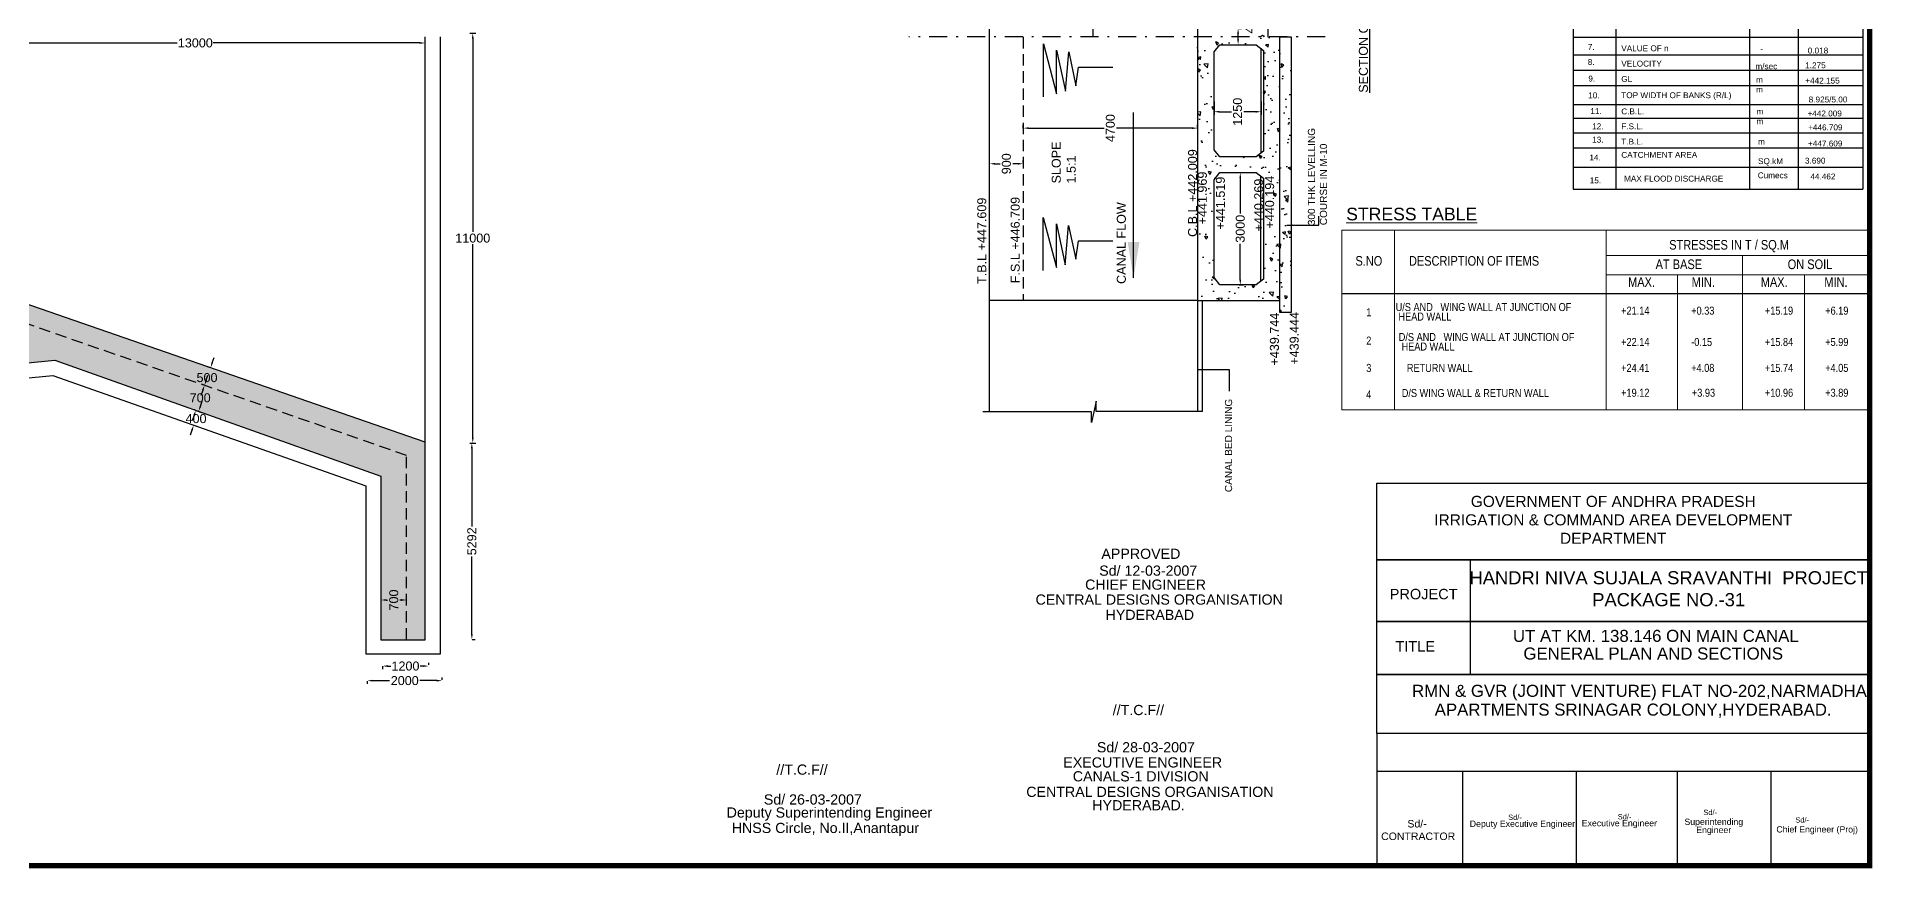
# Model space of a CAD drawing. Header units: metres. Extents: x 450 to 1815, y 479 to 860.
# Drawn here: x 1712.8 to 1814.8, y 697.9 to 744.1 of the extents above; entities that cross this region are included whole.
import ezdxf

# ---------------------------------------------------------------- set-up
doc = ezdxf.new("R2010")
doc.units = ezdxf.units.M
doc.header["$MEASUREMENT"] = 0
doc.linetypes.add('DASHDOT', pattern=[1, 0.5, -0.25, 0, -0.25])
doc.linetypes.add('HIDDEN', pattern=[9.525, 6.35, -3.175])
for name, color, linetype in [('DIMENSION', 255, 'Continuous'), ('DRAWING', 7, 'Continuous'), ('HATCH', 7, 'Continuous'), ('TEXT', 255, 'Continuous')]:
    doc.layers.add(name, color=color, linetype=linetype)
doc.styles.add('ARIAL NARROW', font='ARIALN.TTF')
doc.styles.get("Standard").update_dxf_attribs({"font": 'arial.ttf'})
doc.dimstyles.get("Standard").update_dxf_attribs({"dimtxt": 0.5, "dimasz": 0.3, "dimexe": 0.18, "dimexo": 0.0625, "dimgap": 0.09, "dimtad": 0, "dimtih": 1, "dimtoh": 1, "dimdec": 4, "dimzin": 0, "dimdsep": 46, "dimtxsty": 'Standard', "dimcen": 0.09, "dimadec": 0, "dimazin": 0, "dimtfac": 1, "dimtdec": 4, "dimtofl": 0, "dimtmove": 0, "dimatfit": 3, "dimfxl": 1, "dimtolj": 1, "dimtzin": 0, "dimarcsym": 0})

# ---------------------------------------------------------------- blocks, each defined once
blk = doc.blocks.new('*D65')
at = {"layer": 'Defpoints', "color": 0, "ltscale": 0.1, "transparency": 16777216}
for p in [(1765.72, 737.06), (1765.72, 737.06), (1767.59, 737.06)]:
    blk.add_point(p, dxfattribs=at)
at = {"layer": 'DIMENSION', "color": 0, "lineweight": -2, "ltscale": 0.1, "transparency": 16777216}
for p, q in [((1765.72, 737.13), (1765.72, 737.24)), ((1766.02, 737.06), (1766.31, 737.06)), ((1767.29, 737.06), (1767, 737.06)), ((1767.59, 737.13), (1767.59, 737.24))]:
    blk.add_line(p, q, dxfattribs=at)
at = {"layer": 'DIMENSION', "color": 0, "ltscale": 0.1, "transparency": 16777216}
for points in [[(1766.02, 737.11), (1766.02, 737.01), (1765.72, 737.06)], [(1767.29, 737.11), (1767.29, 737.01), (1767.59, 737.06)]]:
    blk.add_solid(points, dxfattribs=at)
at = {"layer": 'DIMENSION', "color": 0, "ltscale": 0.1, "transparency": 16777216, "insert": (1766.65, 737.06), "char_height": 0.5, "attachment_point": 5, "rotation": 90}
blk.add_mtext('\\A1;900', dxfattribs=at)
blk = doc.blocks.new('*D66')
at = {"layer": 'Defpoints', "color": 0, "ltscale": 0.1, "transparency": 16777216}
for p in [(1767.59, 739.04), (1767.59, 738.96), (1777.27, 738.96)]:
    blk.add_point(p, dxfattribs=at)
at = {"layer": 'DIMENSION', "color": 0, "lineweight": -2, "ltscale": 0.1, "transparency": 16777216}
for p, q in [((1767.59, 739.02), (1767.59, 739.22)), ((1767.89, 739.04), (1772.08, 739.04)), ((1776.97, 739.04), (1772.77, 739.04)), ((1777.27, 739.02), (1777.27, 739.22))]:
    blk.add_line(p, q, dxfattribs=at)
at = {"layer": 'DIMENSION', "color": 0, "ltscale": 0.1, "transparency": 16777216}
for points in [[(1767.89, 739.09), (1767.89, 738.99), (1767.59, 739.04)], [(1776.97, 739.09), (1776.97, 738.99), (1777.27, 739.04)]]:
    blk.add_solid(points, dxfattribs=at)
at = {"layer": 'DIMENSION', "color": 0, "ltscale": 0.1, "transparency": 16777216, "insert": (1772.43, 739.04), "char_height": 0.5, "attachment_point": 5, "rotation": 90}
blk.add_mtext('\\A1;4700', dxfattribs=at)
blk = doc.blocks.new('*D67')
at = {"layer": 'Defpoints', "color": 0, "ltscale": 0.1, "transparency": 16777216}
for p in [(1779.52, 736.57), (1779.65, 736.57), (1779.52, 730.33)]:
    blk.add_point(p, dxfattribs=at)
at = {"layer": 'DIMENSION', "color": 0, "lineweight": -2, "ltscale": 0.1, "transparency": 16777216}
for p, q in [((1779.58, 736.57), (1779.83, 736.57)), ((1779.65, 736.27), (1779.65, 734.29)), ((1779.65, 730.63), (1779.65, 732.62)), ((1779.58, 730.33), (1779.83, 730.33))]:
    blk.add_line(p, q, dxfattribs=at)
at = {"layer": 'DIMENSION', "color": 0, "ltscale": 0.1, "transparency": 16777216}
for points in [[(1779.6, 736.27), (1779.7, 736.27), (1779.65, 736.57)], [(1779.6, 730.63), (1779.7, 730.63), (1779.65, 730.33)]]:
    blk.add_solid(points, dxfattribs=at)
at = {"layer": 'DIMENSION', "color": 0, "ltscale": 0.1, "transparency": 16777216, "insert": (1779.65, 733.45), "char_height": 0.5, "attachment_point": 5, "rotation": 90}
blk.add_mtext('\\A1;3000', dxfattribs=at)
blk = doc.blocks.new('*D68')
at = {"layer": 'Defpoints', "color": 0, "ltscale": 0.1, "transparency": 16777216}
for p in [(1778.19, 740.58), (1778.19, 739.95), (1780.81, 740.58)]:
    blk.add_point(p, dxfattribs=at)
at = {"layer": 'DIMENSION', "color": 0, "lineweight": -2, "ltscale": 0.1, "transparency": 16777216}
for p, q in [((1778.19, 740.51), (1778.19, 739.77)), ((1778.49, 739.95), (1779.16, 739.95)), ((1780.51, 739.95), (1779.85, 739.95)), ((1780.81, 740.51), (1780.81, 739.77))]:
    blk.add_line(p, q, dxfattribs=at)
at = {"layer": 'DIMENSION', "color": 0, "ltscale": 0.1, "transparency": 16777216}
for points in [[(1778.49, 740), (1778.49, 739.9), (1778.19, 739.95)], [(1780.51, 740), (1780.51, 739.9), (1780.81, 739.95)]]:
    blk.add_solid(points, dxfattribs=at)
at = {"layer": 'DIMENSION', "color": 0, "ltscale": 0.1, "transparency": 16777216, "insert": (1779.5, 739.95), "char_height": 0.5, "attachment_point": 5, "rotation": 90}
blk.add_mtext('\\A1;1250', dxfattribs=at)
blk = doc.blocks.new('*D69')
at = {"layer": 'Defpoints', "color": 0, "ltscale": 0.1, "transparency": 16777216}
for p in [(1779.52, 744.58), (1779.53, 744.58), (1779.52, 743.67)]:
    blk.add_point(p, dxfattribs=at)
at = {"layer": 'DIMENSION', "color": 0, "lineweight": -2, "ltscale": 0.1, "transparency": 16777216}
for p, q in [((1779.53, 744.58), (1779.53, 744.88)), ((1779.53, 744.88), (1779.83, 744.88)), ((1779.53, 743.97), (1779.53, 744.28)), ((1779.58, 744.58), (1779.71, 744.58)), ((1779.58, 743.67), (1779.71, 743.67))]:
    blk.add_line(p, q, dxfattribs=at)
at = {"layer": 'DIMENSION', "color": 0, "ltscale": 0.1, "transparency": 16777216}
for points in [[(1779.48, 744.28), (1779.58, 744.28), (1779.53, 744.58)], [(1779.48, 743.97), (1779.58, 743.97), (1779.53, 743.67)]]:
    blk.add_solid(points, dxfattribs=at)
at = {"layer": 'DIMENSION', "color": 0, "ltscale": 0.1, "transparency": 16777216, "insert": (1780.18, 744.88), "char_height": 0.5, "attachment_point": 5, "rotation": 90}
blk.add_mtext('\\A1;450', dxfattribs=at)
blk = doc.blocks.new('*D171')
at = {"layer": 'Defpoints', "color": 0, "ltscale": 0.1, "transparency": 16777216}
for p in [(1708.79, 743.77), (1734.34, 743.77), (1734.34, 743.77)]:
    blk.add_point(p, dxfattribs=at)
at = {"layer": 'DIMENSION', "color": 0, "lineweight": -2, "ltscale": 0.1, "transparency": 16777216}
for p, q in [((1708.79, 743.83), (1708.79, 743.95)), ((1709.09, 743.77), (1720.56, 743.77)), ((1734.04, 743.77), (1722.57, 743.77)), ((1734.34, 743.83), (1734.34, 743.95))]:
    blk.add_line(p, q, dxfattribs=at)
at = {"layer": 'DIMENSION', "color": 0, "ltscale": 0.1, "transparency": 16777216}
for points in [[(1709.09, 743.82), (1709.09, 743.72), (1708.79, 743.77)], [(1734.04, 743.82), (1734.04, 743.72), (1734.34, 743.77)]]:
    blk.add_solid(points, dxfattribs=at)
at = {"layer": 'DIMENSION', "color": 0, "ltscale": 0.1, "transparency": 16777216, "insert": (1721.57, 743.77), "char_height": 0.5, "attachment_point": 5}
blk.add_mtext('\\A1;13000', dxfattribs=at)
blk = doc.blocks.new('*D172')
at = {"layer": 'Defpoints', "color": 0, "ltscale": 0.1, "transparency": 16777216}
for p in [(1736.76, 744.31), (1736.99, 744.31), (1736.76, 721.55)]:
    blk.add_point(p, dxfattribs=at)
at = {"layer": 'DIMENSION', "color": 0, "lineweight": -2, "ltscale": 0.1, "transparency": 16777216}
for p, q in [((1736.83, 744.31), (1737.17, 744.31)), ((1736.99, 744.01), (1736.99, 733.28)), ((1736.99, 721.85), (1736.99, 732.59)), ((1736.83, 721.55), (1737.17, 721.55))]:
    blk.add_line(p, q, dxfattribs=at)
at = {"layer": 'DIMENSION', "color": 0, "ltscale": 0.1, "transparency": 16777216}
for points in [[(1736.94, 744.01), (1737.04, 744.01), (1736.99, 744.31)], [(1736.94, 721.85), (1737.04, 721.85), (1736.99, 721.55)]]:
    blk.add_solid(points, dxfattribs=at)
at = {"layer": 'DIMENSION', "color": 0, "ltscale": 0.1, "transparency": 16777216, "insert": (1736.99, 732.93), "char_height": 0.5, "attachment_point": 5}
blk.add_mtext('\\A1;11000', dxfattribs=at)
blk = doc.blocks.new('*D173')
at = {"layer": 'Defpoints', "color": 0, "ltscale": 0.1, "transparency": 16777216}
for p in [(1736.9, 721.55), (1736.94, 721.55), (1736.9, 710.63)]:
    blk.add_point(p, dxfattribs=at)
at = {"layer": 'DIMENSION', "color": 0, "lineweight": -2, "ltscale": 0.1, "transparency": 16777216}
for p, q in [((1736.96, 721.55), (1737.12, 721.55)), ((1736.94, 721.25), (1736.94, 716.92)), ((1736.94, 710.93), (1736.94, 715.25)), ((1736.96, 710.63), (1737.12, 710.63))]:
    blk.add_line(p, q, dxfattribs=at)
at = {"layer": 'DIMENSION', "color": 0, "ltscale": 0.1, "transparency": 16777216}
for points in [[(1736.89, 721.25), (1736.99, 721.25), (1736.94, 721.55)], [(1736.89, 710.93), (1736.99, 710.93), (1736.94, 710.63)]]:
    blk.add_solid(points, dxfattribs=at)
at = {"layer": 'DIMENSION', "color": 0, "ltscale": 0.1, "transparency": 16777216, "insert": (1736.94, 716.09), "char_height": 0.5, "attachment_point": 5, "rotation": 90}
blk.add_mtext('\\A1;5292', dxfattribs=at)
blk = doc.blocks.new('*D174')
at = {"layer": 'Defpoints', "color": 0, "ltscale": 0.1, "transparency": 16777216}
for p in [(1731.89, 712.83), (1733.31, 712.83), (1733.31, 712.83)]:
    blk.add_point(p, dxfattribs=at)
at = {"layer": 'DIMENSION', "color": 0, "lineweight": -2, "ltscale": 0.1, "transparency": 16777216}
for p, q in [((1731.89, 712.89), (1731.89, 713.01)), ((1732.19, 712.83), (1732.25, 712.83)), ((1733.01, 712.83), (1732.94, 712.83)), ((1733.31, 712.89), (1733.31, 713.01))]:
    blk.add_line(p, q, dxfattribs=at)
at = {"layer": 'DIMENSION', "color": 0, "ltscale": 0.1, "transparency": 16777216}
for points in [[(1732.19, 712.88), (1732.19, 712.78), (1731.89, 712.83)], [(1733.01, 712.88), (1733.01, 712.78), (1733.31, 712.83)]]:
    blk.add_solid(points, dxfattribs=at)
at = {"layer": 'DIMENSION', "color": 0, "ltscale": 0.1, "transparency": 16777216, "insert": (1732.6, 712.83), "char_height": 0.5, "attachment_point": 5, "rotation": 90}
blk.add_mtext('\\A1;700', dxfattribs=at)
blk = doc.blocks.new('*D175')
at = {"layer": 'Defpoints', "color": 0, "ltscale": 0.1, "transparency": 16777216}
for p in [(1731.97, 709.21), (1734.54, 709.16), (1734.54, 709.16)]:
    blk.add_point(p, dxfattribs=at)
at = {"layer": 'DIMENSION', "color": 0, "lineweight": -2, "ltscale": 0.1, "transparency": 16777216}
for p, q in [((1731.97, 709.15), (1731.97, 708.98)), ((1732.27, 709.16), (1732.44, 709.16)), ((1734.24, 709.16), (1734.07, 709.16)), ((1734.54, 709.22), (1734.54, 709.34))]:
    blk.add_line(p, q, dxfattribs=at)
at = {"layer": 'DIMENSION', "color": 0, "ltscale": 0.1, "transparency": 16777216}
for points in [[(1732.27, 709.21), (1732.27, 709.11), (1731.97, 709.16)], [(1734.24, 709.21), (1734.24, 709.11), (1734.54, 709.16)]]:
    blk.add_solid(points, dxfattribs=at)
at = {"layer": 'DIMENSION', "color": 0, "ltscale": 0.1, "transparency": 16777216, "insert": (1733.25, 709.16), "char_height": 0.5, "attachment_point": 5}
blk.add_mtext('\\A1;1200', dxfattribs=at)
blk = doc.blocks.new('*D176')
at = {"layer": 'Defpoints', "color": 0, "ltscale": 0.1, "transparency": 16777216}
for p in [(1731.13, 708.39), (1735.29, 708.35), (1735.29, 708.33)]:
    blk.add_point(p, dxfattribs=at)
at = {"layer": 'DIMENSION', "color": 0, "lineweight": -2, "ltscale": 0.1, "transparency": 16777216}
for p, q in [((1731.13, 708.33), (1731.13, 708.17)), ((1731.43, 708.35), (1732.37, 708.35)), ((1734.99, 708.35), (1734.05, 708.35)), ((1735.29, 708.39), (1735.29, 708.53))]:
    blk.add_line(p, q, dxfattribs=at)
at = {"layer": 'DIMENSION', "color": 0, "ltscale": 0.1, "transparency": 16777216}
for points in [[(1731.43, 708.4), (1731.43, 708.3), (1731.13, 708.35)], [(1734.99, 708.4), (1734.99, 708.3), (1735.29, 708.35)]]:
    blk.add_solid(points, dxfattribs=at)
at = {"layer": 'DIMENSION', "color": 0, "ltscale": 0.1, "transparency": 16777216, "insert": (1733.21, 708.35), "char_height": 0.5, "attachment_point": 5}
blk.add_mtext('\\A1;2000', dxfattribs=at)
blk = doc.blocks.new('*D177')
at = {"layer": 'Defpoints', "color": 0, "ltscale": 0.1, "transparency": 16777216}
for p in [(1721.6, 723.37), (1721.32, 722.6), (1721.75, 723.31)]:
    blk.add_point(p, dxfattribs=at)
at = {"layer": 'DIMENSION', "color": 0, "lineweight": -2, "ltscale": 0.1, "transparency": 16777216}
for p, q in [((1721.85, 723.59), (1721.95, 723.87)), ((1721.38, 722.58), (1721.65, 722.48)), ((1721.66, 723.34), (1721.92, 723.25)), ((1721.38, 722.26), (1721.28, 721.98))]:
    blk.add_line(p, q, dxfattribs=at)
at = {"layer": 'DIMENSION', "color": 0, "ltscale": 0.1, "transparency": 16777216}
for points in [[(1721.81, 723.61), (1721.9, 723.58), (1721.75, 723.31)], [(1721.33, 722.27), (1721.43, 722.24), (1721.48, 722.54)]]:
    blk.add_solid(points, dxfattribs=at)
at = {"layer": 'DIMENSION', "color": 0, "ltscale": 0.1, "transparency": 16777216, "insert": (1721.61, 722.9), "char_height": 0.5, "attachment_point": 5}
blk.add_mtext('\\A1;400', dxfattribs=at)
blk = doc.blocks.new('*D178')
at = {"layer": 'Defpoints', "color": 0, "ltscale": 0.1, "transparency": 16777216}
for p in [(1722.08, 724.75), (1722.08, 724.75), (1721.6, 723.37)]:
    blk.add_point(p, dxfattribs=at)
at = {"layer": 'DIMENSION', "color": 0, "lineweight": -2, "ltscale": 0.1, "transparency": 16777216}
for p, q in [((1722.02, 724.77), (1721.91, 724.81)), ((1722.18, 725.04), (1722.27, 725.32)), ((1721.54, 723.39), (1721.43, 723.42)), ((1721.5, 723.08), (1721.4, 722.8))]:
    blk.add_line(p, q, dxfattribs=at)
at = {"layer": 'DIMENSION', "color": 0, "ltscale": 0.1, "transparency": 16777216}
for points in [[(1722.13, 725.05), (1722.22, 725.02), (1722.08, 724.75)], [(1721.45, 723.1), (1721.55, 723.07), (1721.6, 723.37)]]:
    blk.add_solid(points, dxfattribs=at)
at = {"layer": 'DIMENSION', "color": 0, "ltscale": 0.1, "transparency": 16777216, "insert": (1721.84, 724.06), "char_height": 0.5, "attachment_point": 5}
blk.add_mtext('\\A1;700', dxfattribs=at)
blk = doc.blocks.new('*D179')
at = {"layer": 'Defpoints', "color": 0, "ltscale": 0.1, "transparency": 16777216}
for p in [(1722.42, 725.73), (1722.42, 725.73), (1722.08, 724.75)]:
    blk.add_point(p, dxfattribs=at)
at = {"layer": 'DIMENSION', "color": 0, "lineweight": -2, "ltscale": 0.1, "transparency": 16777216}
for p, q in [((1722.36, 725.75), (1722.25, 725.79)), ((1722.51, 726.01), (1722.61, 726.3)), ((1721.98, 724.47), (1721.88, 724.19)), ((1722.02, 724.77), (1721.91, 724.81))]:
    blk.add_line(p, q, dxfattribs=at)
at = {"layer": 'DIMENSION', "color": 0, "ltscale": 0.1, "transparency": 16777216}
for points in [[(1722.47, 726.03), (1722.56, 726), (1722.42, 725.73)], [(1721.93, 724.49), (1722.03, 724.45), (1722.08, 724.75)]]:
    blk.add_solid(points, dxfattribs=at)
at = {"layer": 'DIMENSION', "color": 0, "ltscale": 0.1, "transparency": 16777216, "insert": (1722.22, 725.18), "char_height": 0.5, "attachment_point": 5}
blk.add_mtext('\\A1;500', dxfattribs=at)

msp = doc.modelspace()

# ---------------------------------------------------------------- hatches: boundary and pattern name
at = {"layer": 'DRAWING', "ltscale": 0.1}
h = msp.add_hatch(dxfattribs=at)
h.set_pattern_fill('AR-CONC,_O', scale=0.25, angle=90)
h.set_pattern_definition([(140, (2533.444, -1802.83), (0.1568803, 1.79315046), [0.1875, -2.0625]), (85, (2533.444, -1802.83), (-1.8804803, -0.3468783), [0.15, -1.65]), (190.4514, (2533.4571, -1802.6805), (-1.7235989, 1.4462735), [0.1593505, -1.7528553]), (136.1842, (2532.944, -1802.83), (0.4137975, 2.6681026), [0.28125, -3.09375]), (186.6356, (2532.9786, -1802.6076), (-2.4352947, 2.3366568), [0.2390257, -2.6292825]), (81.1842, (2532.944, -1802.83), (-2.4352965, 2.336655), [0.225, -2.475]), (111, (2533.069, -1802.58), (1.0065472, 1.4922676), [0.1875, -2.0625]), (56, (2533.069, -1802.58), (-1.8128751, 0.6082883), [0.15, -1.65]), (161.4514, (2533.153, -1802.4556), (-0.8063262, 2.1005566), [0.1593505, -1.7528553]), (127.5, (2533.44407, -1802.82997), (-0.83223463, 0.03039964), [0, -1.63, 0, -1.675, 0, -1.65625]), (97.5, (2533.4441, -1802.83), (-0.98602928, 0.65767384), [0, -0.955, 0, -1.5925, 0, -0.63125]), (57.5, (2533.4441, -1803.38747), (0.05638718, 1.33455609), [0, -0.625, 0, -1.95, 0, -2.5875]), (47.5, (2533.4441, -1803.6375), (-0.25026246, 1.4579654), [0, -0.8125, 0, -1.295, 0, -1.8375])])
h.paths.add_polyline_path([(1777.26569, 744.10408), (1777.26569, 729.47279), (1781.84004, 729.47279), (1781.84004, 744.10408)])
h.paths.add_polyline_path([(1778.19232, 743.27472), (1778.50681, 743.67472), (1780.53626, 743.67472), (1780.93626, 743.36023), (1780.93626, 737.75571), (1780.53626, 737.44122), (1778.50681, 737.44122), (1778.19232, 737.84122)], flags=16)
h.paths.add_polyline_path([(1778.50681, 736.56795), (1780.53626, 736.56795), (1780.93626, 736.25346), (1780.93626, 730.64895), (1780.53626, 730.33446), (1778.50681, 730.33446), (1778.19232, 730.73446), (1778.19232, 736.16795)], flags=16)
h.paths.add_polyline_path([(1781.84004, 744.10408), (1781.84004, 729.47279), (1781.84004, 728.8067), (1782.47563, 728.8067), (1782.47563, 744.10408)])
h.paths.add_polyline_path([(1780.90668, 732.95043), (1780.90668, 736.48761), (1781.66725, 736.48761), (1781.66725, 732.95043)], flags=24)
h.paths.add_polyline_path([(1780.30069, 732.7866), (1780.30069, 736.32684), (1781.06126, 736.32684), (1781.06126, 732.7866)], flags=24)
h.paths.add_polyline_path([(1778.16971, 732.89672), (1778.16971, 736.43697), (1778.93028, 736.43697), (1778.93028, 732.89672)], flags=24)
h.paths.add_polyline_path([(1777.16614, 733.17972), (1777.16614, 736.71997), (1777.92671, 736.71997), (1777.92671, 733.17972)], flags=9)
h.paths.add_polyline_path([(1776.62329, 732.87098), (1776.62329, 737.92931), (1777.39069, 737.92931), (1777.39069, 732.87098)], flags=9)
h = msp.add_hatch(dxfattribs=at)
h.set_pattern_fill('AR-CONC', scale=0.09)
h.set_pattern_definition([(50, (0, 0), (0.64553416, -0.05647692), [0.0675, -0.7425]), (355, (0, 0), (-0.1248762, 0.67697292), [0.054, -0.594]), (100.4514, (0.0538, -0.0047), (0.52065844, 0.62049559), [0.05736617, -0.6310279]), (46.1842, (0, 0.18), (0.96051694, -0.1489671), [0.10125, -1.11375]), (96.6356, (0.08, 0.1676), (0.84119643, 0.8767061), [0.08604926, -0.9465417]), (351.1842, (0, 0.18), (0.84119575, 0.87670674), [0.081, -0.891]), (21, (0.09, 0.135), (0.53721635, -0.362357), [0.0675, -0.7425]), (326, (0.09, 0.135), (0.2189838, 0.65263504), [0.054, -0.594]), (71.4514, (0.13477, 0.1048), (0.75620037, 0.29027745), [0.05736617, -0.6310279]), (37.5, (0, 0), (0.01094387, 0.299604468), [0, -0.5868, 0, -0.603, 0, -0.59625]), (7.5, (0, 0), (0.236762584, 0.35497054), [0, -0.3438, 0, -0.5733, 0, -0.22725]), (327.5, (-0.2007, 0), (0.480440193, -0.020299385), [0, -0.225, 0, -0.702, 0, -0.9315]), (317.5, (-0.2907, 0), (0.52486755, 0.09009448), [0, -0.2925, 0, -0.4662, 0, -0.6615])])
h.paths.add_polyline_path([(1706.61094, 737.56157), (1705.48078, 737.56157), (1705.48078, 736.66646), (1706.61094, 736.66646)])
h.paths.add_polyline_path([(1707.61617, 737.56157), (1706.61094, 737.56157), (1706.61094, 736.66646), (1707.61617, 736.66646)])
h.paths.add_polyline_path([(1708.78952, 737.56157), (1707.61617, 737.56157), (1707.61617, 736.66646), (1708.78952, 736.66646)])
h.paths.add_polyline_path([(1706.61094, 736.66646), (1705.48078, 736.66646), (1705.48078, 730.48235), (1706.61094, 730.48235)])
h.paths.add_polyline_path([(1707.61617, 736.66646), (1706.61094, 736.66646), (1706.61094, 730.48235), (1707.61617, 730.48235)])
h.paths.add_polyline_path([(1708.78952, 736.66646), (1707.61617, 736.66646), (1707.61617, 730.48235), (1708.78952, 730.48235)])
h.paths.add_polyline_path([(1706.61094, 730.48235), (1705.48078, 730.48235), (1705.48078, 729.53408), (1706.61094, 729.53408)])
h.paths.add_polyline_path([(1707.61617, 730.48235), (1706.61094, 730.48235), (1706.61094, 729.53408), (1707.61617, 729.53408)])
h.paths.add_polyline_path([(1708.78952, 730.48235), (1707.61617, 730.48235), (1707.61617, 729.53408), (1708.78952, 729.53408)])
h.paths.add_polyline_path([(1708.78952, 729.35778), (1708.78952, 729.53408), (1707.61617, 729.53408), (1706.61094, 729.53408), (1705.48078, 729.53408), (1705.46749, 725.64767), (1708.67567, 725.64767), (1713.75624, 726.14864), (1731.88738, 719.71222), (1731.88738, 710.62531), (1733.30939, 710.62531), (1733.30939, 720.85963)])
h.paths.add_polyline_path([(1708.78952, 730.45088), (1708.78952, 729.53408), (1708.78952, 729.35778), (1733.30939, 720.85963), (1733.30939, 710.62531), (1734.34222, 710.62531), (1734.34222, 721.59478)])

# ---------------------------------------------------------------- linework, layer by layer
at = {"layer": 'DIMENSION', "ltscale": 0.1, "const_width": 0.3}
msp.add_lwpolyline([(1558.65013, 817.05371), (1814.62888, 817.05371), (1814.62888, 698.07935), (1558.65013, 698.07935)], close=True, dxfattribs=at)
at = {"layer": 'DRAWING', "linetype": 'HIDDEN', "ltscale": 0.1}
msp.add_line((1781.20146, 744.09725), (1781.20146, 778.45304), dxfattribs=at)
at = {"layer": 'DRAWING', "ltscale": 0.1}
for p, q in [((1777.26569, 758.74074), (1777.26569, 729.47279)), ((1781.84004, 729.47279), (1781.84004, 744.1143)), ((1777.26569, 729.47279), (1781.84004, 729.47279))]:
    msp.add_line(p, q, dxfattribs=at)
for points in [[(1765.72, 723.27509), (1765.72, 779.12807), (1763.67456, 779.12807)], [(1774.99606, 758.92628), (1771.4498, 757.84378), (1771.4498, 744.10408)], [(1704.86386, 728.90754), (1704.86386, 724.82972), (1708.85072, 724.82972), (1713.64307, 725.30418), (1731.04807, 719.16886), (1731.04807, 709.84527), (1735.19432, 709.84527), (1735.19432, 744.10692)], [(1734.34222, 721.59478), (1734.34222, 744.10692)], [(1768.70865, 740.77844), (1768.70865, 743.72825), (1769.43906, 740.93958), (1769.43906, 743.36263), (1769.93426, 741.09451), (1770.11996, 743.26968), (1770.51251, 741.39816), (1770.66725, 742.42065), (1772.57077, 742.42065)], [(1780.80941, 737.66357), (1780.80919, 743.48697)], [(1780.79717, 730.53959), (1780.79696, 736.36299)], [(1768.69859, 731.1334), (1768.69859, 734.08321), (1769.42901, 731.29454), (1769.42901, 733.71759), (1769.92421, 731.44947), (1770.10991, 733.62464), (1770.50245, 731.75312), (1770.65719, 732.77561), (1772.56072, 732.77561)], [(1734.34222, 710.62531), (1734.34222, 721.59478), (1708.77623, 730.45548)], [(1777.26569, 729.47279), (1777.26569, 723.29261), (1771.64712, 723.29261), (1771.64712, 723.86841), (1771.39009, 722.69503), (1771.39009, 723.27509), (1765.3465, 723.27509)], [(1777.26569, 729.47279), (1765.72, 729.47279)], [(1777.52596, 729.47279), (1777.52596, 723.29261), (1777.26569, 723.29261)], [(1705.46749, 725.64767), (1708.67567, 725.64767), (1713.75624, 726.14864), (1731.88738, 719.71222)], [(1731.88738, 719.71222), (1731.88738, 710.62531), (1734.34222, 710.62531)]]:
    msp.add_lwpolyline(points, dxfattribs=at)
at = {"layer": 'DRAWING', "linetype": 'DASHDOT', "ltscale": 2}
msp.add_lwpolyline([(1784.36343, 744.10408), (1761.23052, 744.10408)], dxfattribs=at)
at = {"layer": 'DRAWING', "linetype": 'HIDDEN', "ltscale": 0.1}
for points in [[(1767.58735, 744.10408), (1767.58735, 729.47279)], [(1733.30939, 710.62531), (1733.30939, 720.85963), (1708.77623, 729.36238)]]:
    msp.add_lwpolyline(points, dxfattribs=at)
at = {"layer": 'DRAWING', "ltscale": 0.1}
for points in [[(1781.84004, 728.8067), (1781.84004, 744.10408), (1782.47563, 744.10408), (1782.47563, 728.8067)], [(1778.19232, 737.84122), (1778.19232, 743.27472), (1778.50681, 743.67472), (1780.53626, 743.67472), (1780.93626, 743.36023), (1780.93626, 737.75571), (1780.53626, 737.44122), (1778.50681, 737.44122)], [(1778.19232, 730.73446), (1778.19232, 736.16795), (1778.50681, 736.56795), (1780.53626, 736.56795), (1780.93626, 736.25346), (1780.93626, 730.64895), (1780.53626, 730.33446), (1778.50681, 730.33446)]]:
    msp.add_lwpolyline(points, close=True, dxfattribs=at)
at = {"layer": 'DRAWING', "extrusion": (0, 0, -1)}
msp.add_ellipse((1780.87946, 743.88089), major_axis=(-0.00043, -0.31529), ratio=0.441875192, start_param=2.356739969, end_param=3.925248558, dxfattribs=at)
at = {"layer": 'HATCH', "ltscale": 0.02}
msp.add_lwpolyline([(1787.2333, 705.40797), (1787.2333, 703.29717)], dxfattribs=at)
at = {"layer": 'TEXT', "color": 0, "linetype": 'Continuous', "lineweight": 9}
for p, q in [((1785.29916, 733.38019), (1785.29916, 729.86007)), ((1788.21669, 733.38019), (1788.21669, 729.86007)), ((1799.98832, 733.38019), (1799.98832, 729.86007)), ((1814.62888, 733.38019), (1814.62888, 729.86007)), ((1807.5712, 731.96819), (1807.5712, 729.86007)), ((1803.94921, 730.88567), (1803.94921, 729.86007)), ((1811.00484, 730.88567), (1811.00484, 729.86007)), ((1785.29916, 729.86007), (1785.29916, 723.38884)), ((1788.21669, 729.86007), (1788.21669, 723.38884)), ((1799.98832, 729.86007), (1799.98832, 723.38884)), ((1803.94921, 729.86007), (1803.94921, 723.38884)), ((1807.5712, 729.86007), (1807.5712, 723.38884)), ((1811.00484, 729.86007), (1811.00484, 723.38884)), ((1814.62888, 729.86007), (1814.62888, 723.38884))]:
    msp.add_line(p, q, dxfattribs=at)
at = {"layer": 'TEXT', "color": 0, "lineweight": 9}
for p, q in [((1785.29916, 733.38019), (1814.62888, 733.38019)), ((1799.98832, 731.96819), (1814.62888, 731.96819)), ((1799.98832, 730.88567), (1814.62888, 730.88567)), ((1785.29916, 729.86007), (1814.62888, 729.86007)), ((1785.29916, 723.38884), (1814.62888, 723.38884))]:
    msp.add_line(p, q, dxfattribs=at)
at = {"layer": 'TEXT', "ltscale": 0.02}
for points in [[(1814.25699, 752.08125), (1798.15481, 752.08125), (1798.15481, 735.64558)], [(1814.25699, 752.08125), (1814.25699, 735.64558)], [(1800.52885, 750.02386), (1800.52885, 735.64558)], [(1807.95108, 750.02386), (1807.95108, 735.64558)], [(1810.65984, 749.95704), (1810.65984, 735.64558)], [(1798.15481, 744.09984), (1814.24499, 744.09984)], [(1798.15481, 743.10606), (1814.2435, 743.10606)], [(1798.15481, 742.25424), (1814.24222, 742.25424)], [(1798.15481, 741.40242), (1814.24094, 741.40242)], [(1798.15481, 740.35625), (1814.23937, 740.35625)], [(1798.15481, 739.59909), (1814.23823, 739.59909)], [(1798.15481, 738.77092), (1814.23698, 738.77092)], [(1798.15481, 737.9428), (1814.23574, 737.9428)], [(1791.9942, 703.29717), (1791.9942, 698.07935)], [(1798.3278, 703.29717), (1798.3278, 698.07935)], [(1803.92978, 703.29717), (1803.92978, 698.07935)], [(1809.1433, 703.29717), (1809.1433, 698.07935)]]:
    msp.add_lwpolyline(points, dxfattribs=at)
at = {"layer": 'TEXT', "ltscale": 0.1}
for points in [[(1798.15481, 736.8739), (1814.25699, 736.8739)], [(1798.15481, 735.64558), (1814.25699, 735.64558)], [(1785.29916, 729.86007), (1814.62888, 729.86007)]]:
    msp.add_lwpolyline(points, dxfattribs=at)
at = {"layer": 'TEXT', "ltscale": 0.02}
for points in [[(1787.2333, 719.31197), (1814.62888, 719.31197), (1814.62888, 715.05848), (1787.2333, 715.05848)], [(1787.2333, 715.05848), (1814.62888, 715.05848), (1814.62888, 711.6425), (1787.2333, 711.6425)], [(1787.2333, 715.05848), (1792.42221, 715.05848), (1792.42221, 708.69566), (1787.2333, 708.69566)], [(1787.2333, 711.6425), (1814.62888, 711.6425), (1814.62888, 708.69566), (1787.2333, 708.69566)], [(1787.2333, 708.69566), (1814.62888, 708.69566), (1814.62888, 705.40797), (1787.2333, 705.40797)], [(1787.2333, 698.07935), (1814.62888, 698.07935), (1814.62888, 703.29717), (1787.2333, 703.29717)]]:
    msp.add_lwpolyline(points, close=True, dxfattribs=at)

# ---------------------------------------------------------------- texts
at = {"layer": 'TEXT', "color": 0, "lineweight": 9}
msp.add_text('%%USTRESS TABLE', height=0.7, dxfattribs=at).set_placement((1785.53884, 733.91766))
at = {"layer": 'TEXT', "color": 0, "lineweight": 9, "style": 'ARIAL NARROW'}
for s, height, p in [('       STRESSES IN T / SQ.M', 0.5335984, (1802.30198, 732.29316)), ('S.NO', 0.533598, (1786.05005, 731.3989)), ('DESCRIPTION OF ITEMS', 0.5335984, (1789.02563, 731.3989)), ('         AT BASE                            ON SOIL', 0.5335984, (1801.20654, 731.21063)), ('MAX.            MIN.               MAX.            MIN.', 0.5335984, (1801.20654, 730.22224)), ('1', 0.44467, (1786.65054, 728.58888)), ('U/S AND   WING WALL AT JUNCTION OF', 0.4446653, (1788.28697, 728.87926)), (' HEAD WALL  ', 0.4446653, (1788.30209, 728.35067)), ('+21.14', 0.444665, (1800.82, 728.6795)), ('+0.33', 0.444665, (1804.71337, 728.6795)), ('+15.19', 0.444665, (1808.80732, 728.6795)), ('+6.19', 0.444665, (1812.16147, 728.6795)), ('2', 0.44467, (1786.65054, 727.01581)), ('D/S AND   WING WALL AT JUNCTION OF', 0.4446653, (1788.45844, 727.2162)), (' HEAD WALL  ', 0.4446653, (1788.47356, 726.68761)), ('+22.14', 0.444665, (1800.82, 726.94011)), ('-0.15', 0.444665, (1804.71337, 726.94011)), ('+15.84', 0.444665, (1808.80732, 726.94011)), ('+5.99', 0.444665, (1812.16147, 726.94011)), ('3', 0.44467, (1786.65054, 725.49774)), ('  RETURN WALL  ', 0.4446653, (1788.62685, 725.49774)), ('+24.41', 0.444665, (1800.82, 725.50044)), ('+4.08', 0.444665, (1804.71337, 725.50044)), ('+15.74', 0.444665, (1808.80732, 725.50044)), ('+4.05', 0.444665, (1812.16147, 725.50044)), ('4', 0.44467, (1786.65054, 724.02973)), ('D/S WING WALL & RETURN WALL ', 0.4446653, (1788.62685, 724.10406)), ('+19.12', 0.444665, (1800.82, 724.12036)), ('+3.93', 0.444665, (1804.75204, 724.12036)), ('+10.96', 0.444665, (1808.80732, 724.12036)), ('+3.89', 0.444665, (1812.16147, 724.12036))]:
    msp.add_text(s, height=height, dxfattribs=at).set_placement(p)
at = {"layer": 'TEXT'}
for s, height, p in [(' APPROVED', 0.565763, (1771.7104, 715.11493)), ('Sd/ 12-03-2007', 0.5657626, (1771.81003, 714.17909)), ('CHIEF ENGINEER', 0.5657626, (1771.0255, 713.40164)), ('CENTRAL DESIGNS ORGANISATION', 0.5657626, (1768.27272, 712.57237)), ('HYDERABAD', 0.565763, (1772.16259, 711.72362)), ('UT AT KM. 138.146 ON MAIN CANAL', 0.6688095, (1794.80496, 710.5032)), ('RMN & GVR (JOINT VENTURE) FLAT NO-202,NARMADHA', 0.6688095, (1789.19907, 707.45034)), ('APARTMENTS SRINAGAR COLONY,HYDERABAD.', 0.6688095, (1790.45691, 706.40757)), ('//T.C.F//', 0.565763, (1772.56088, 706.43696)), ('EXECUTIVE ENGINEER', 0.5657626, (1769.81308, 703.52626)), ('Sd/ 28-03-2007', 0.5657626, (1771.6794, 704.36746)), ('//T.C.F//', 0.565763, (1753.86376, 703.126)), ('CANALS-1 DIVISION', 0.5657626, (1770.3418, 702.75415)), ('Sd/ 26-03-2007', 0.5657626, (1753.16854, 701.46794)), ('CENTRAL DESIGNS ORGANISATION', 0.5657626, (1767.75511, 701.89132)), ('Deputy Superintending Engineer', 0.5657626, (1751.10149, 700.74417)), ('HYDERABAD.', 0.565763, (1771.42471, 701.1483)), ('Sd/-', 0.296279, (1794.54089, 700.61348)), ('Sd/-', 0.296279, (1800.63195, 700.64436)), ('Sd/-', 0.296279, (1805.39067, 700.88624)), ('HNSS Circle, No.II,Anantapur', 0.5657626, (1751.3843, 699.88706)), ('Deputy Executive Engineer', 0.3474335, (1792.4061, 700.22902)), (' Executive Engineer', 0.3474335, (1798.49715, 700.2599)), ('Superintending ', 0.3474335, (1804.33725, 700.33702)), ('Chief Engineer (Proj)', 0.3474335, (1809.44768, 699.91684)), ('Sd/-', 0.296279, (1810.5011, 700.46606))]:
    msp.add_text(s, height=height, dxfattribs=at).set_placement(p)
at = {"layer": 'TEXT', "rotation": 90}
for s, insert, char_height, width, attachment_point in [("{\\LSECTION ON 'PQRS'}", (1786.2431, 747.78836), 0.5, 7.4918991, 3), ('300 THK LEVELLING COURSE IN M-10', (1783.40722, 733.6477), 0.4, 6.7751178, 1), ('SLOPE\\P1.5:1', (1769.17087, 735.96693), 0.5, 10.2593451, 1), ('C.B.L +442.009', (1776.74829, 732.99598), 0.5, 10.2593451, 1), ('  +441.969', (1777.29114, 733.30472), 0.5, 10.2593451, 1), ('  +441.519', (1778.29471, 733.02172), 0.5, 10.2593451, 1), ('  +440.269', (1780.42569, 732.9116), 0.5, 10.2593451, 1), ('  +440.194', (1781.03168, 733.07543), 0.5, 10.2593451, 1), ('T.B.L +447.609', (1765.03106, 730.3837), 0.5, 10.2593451, 1), ('F.S.L +446.709', (1766.89158, 730.42462), 0.5, 10.2593451, 1), ('CANAL FLOW', (1772.78888, 730.38463), 0.5, 10.2593451, 1), ('  +439.744', (1781.2964, 725.46606), 0.5, 10.2593451, 1), ('  +439.444', (1782.39771, 725.51021), 0.5, 10.2593451, 1), ('CANAL BED LINING', (1778.79633, 718.82274), 0.4, 10.2593451, 1)]:
    msp.add_mtext(s, dxfattribs=dict(at, insert=insert, char_height=char_height, width=width, attachment_point=attachment_point))
at = {"layer": 'TEXT'}
for s, insert, char_height, width, attachment_point in [('8.', (1798.9671, 742.87322), 0.325895, 0.4810973, 1), ('7.', (1798.9671, 743.71161), 0.325895, 0.4810973, 1), ('VALUE OF n', (1800.82721, 743.63787), 0.325895, 4.3019009, 1), ('VELOCITY', (1800.82721, 742.78605), 0.325895, 3.71921, 1), ('-', (1808.55343, 743.59099), 0.3259, 0.3832355, 1), (' 0.018 \\P', (1811.0654, 743.51238), 0.325895, 1.4924612, 1), ('9.', (1798.99828, 741.95526), 0.325895, 0.4810973, 1), ('GL', (1800.82721, 741.93423), 0.325895, 4.7988263, 1), ('m/sec', (1808.28179, 742.63876), 0.325895, 1.4136303, 1), ('m \\Pm ', (1808.32364, 741.89075), 0.325895, 0.3832355, 1), ('+442.155', (1811.05603, 741.84245), 0.325895, 1.4903307, 1), (' 1.275', (1810.92283, 742.69452), 0.325895, 1.4916623, 1), ('10.', (1798.9882, 741.02343), 0.325895, 0.4810973, 1), ('TOP WIDTH OF BANKS (R/L)', (1800.82721, 741.03038), 0.3258955, 10.0905288, 1), (' 8.925/5.00 ', (1811.11715, 740.7937), 0.3258955, 2.7034215, 1), ('11.', (1799.10908, 740.15075), 0.325895, 0.4810973, 1), ('C.B.L.', (1800.82721, 740.13089), 0.325895, 1.9917503, 1), ('m \\Pm ', (1808.34064, 740.12582), 0.325895, 0.3832355, 1), (' +442.009', (1811.05099, 740.01621), 0.325895, 2.4168604, 1), ('12.', (1799.20992, 739.30804), 0.325895, 0.4810973, 1), ('F.S.L.', (1800.82721, 739.30273), 0.325895, 1.883531, 1), ('\\P +446.709', (1811.08656, 739.78668), 0.325895, 2.4168604, 1), ('13.', (1799.21144, 738.56367), 0.325895, 0.4810973, 1), ('T.B.L.', (1800.82721, 738.45673), 0.325895, 1.9277022, 1), ('CATCHMENT AREA', (1800.82721, 737.71782), 0.3258955, 9.0874759, 1), ('m \\P\\PSQ.kM ', (1808.42868, 738.4546), 0.325895, 0.6555046, 1), (' +447.609', (1811.08157, 738.34938), 0.325895, 2.4168604, 1), ('14.', (1799.05503, 737.57091), 0.325895, 0.4810973, 1), ('\\P3.690', (1811.03827, 737.93913), 0.325895, 2.4155288, 1), ('15.', (1799.07469, 736.29983), 0.325895, 0.4810973, 1), ('MAX FLOOD DISCHARGE', (1800.98259, 736.3987), 0.3258955, 9.0874759, 1), ('Cumecs', (1808.41276, 736.57955), 0.325895, 0.6555046, 1), ('\\P 44.462', (1811.21279, 737.05911), 0.325895, 2.4155288, 1), ('HANDRI NIVA SUJALA SRAVANTHI  PROJECT\\PPACKAGE NO.-31', (1803.46201, 714.42992), 0.7296103, 31.269015, 2), ('GENERAL PLAN AND SECTIONS{\\C7;  }', (1795.38671, 710.19164), 0.6688095, 18.9673314, 1), ('Engineer', (1804.99381, 700.23262), 0.347433, 2.0066773, 1)]:
    msp.add_mtext(s, dxfattribs=dict(at, insert=insert, char_height=char_height, width=width, attachment_point=attachment_point))
at = {"layer": 'TEXT', "color": 7}
for s, insert, char_height, width, attachment_point in [('GOVERNMENT OF ANDHRA PRADESH\\PIRRIGATION & COMMAND AREA DEVELOPMENT DEPARTMENT', (1800.38115, 717.282), 0.6147332, 23.6277254, 5), ('PROJECT', (1787.95538, 713.44969), 0.579056, 4.706142, 1), ('TITLE', (1788.27506, 710.54586), 0.579056, 4.706142, 1), ('         Sd/-\\PCONTRACTOR', (1787.47892, 700.05147), 0.4180186, 6.2234397, 4)]:
    msp.add_mtext(s, dxfattribs=dict(at, insert=insert, char_height=char_height, width=width, attachment_point=attachment_point))

# ---------------------------------------------------------------- dimensions: what is measured, and where the dimension line sits
at = {"layer": 'DIMENSION', "ltscale": 0.1}
for base, p1, p2, angle, text, picture, middle in [((1779.53466, 744.57826), (1779.52154, 743.67472), (1779.52154, 744.57826), 90, '450', '*D69', (1780.17995, 744.87826)), ((1778.19232, 739.94836), (1780.8093, 740.57527), (1778.19232, 740.57527), 180, '1250', '*D68', (1779.50081, 739.94836)), ((1767.58735, 739.0413), (1777.26569, 738.95614), (1767.58735, 738.95614), 180, '4700', '*D66', (1772.42652, 739.0413)), ((1765.72, 737.06297), (1767.58735, 737.06297), (1765.72, 737.06297), 180, '900', '*D65', (1766.65367, 737.06297)), ((1779.64576, 736.56795), (1779.52154, 730.33446), (1779.52154, 736.56795), 90, '3000', '*D67', (1779.64576, 733.4512)), ((1736.94041, 721.55061), (1736.90089, 710.62531), (1736.90089, 721.55061), 90, '5292', '*D173', (1736.94041, 716.08796))]:
    dim = msp.add_linear_dim(base=base, p1=p1, p2=p2, angle=angle, text=text, dimstyle='Standard', dxfattribs=at)
    dim.commit()
    dim.dimension.update_dxf_attribs({"geometry": picture, "text_midpoint": middle, "text_rotation": 90})
for base, p1, p2, text, picture, middle in [((1734.34222, 743.77185), (1708.78952, 743.77185), (1734.34222, 743.77185), '13000', '*D171', (1721.56587, 743.77185)), ((1734.53858, 709.15976), (1731.96893, 709.21476), (1734.53858, 709.15976), '1200', '*D175', (1733.25376, 709.15976)), ((1735.2912, 708.35348), (1731.13473, 708.39204), (1735.2912, 708.32777), '2000', '*D176', (1733.21297, 708.35348))]:
    dim = msp.add_linear_dim(base=base, p1=p1, p2=p2, text=text, dimstyle='Standard', dxfattribs=at)
    dim.commit()
    dim.dimension.update_dxf_attribs({"geometry": picture, "text_midpoint": middle})
dim = msp.add_linear_dim(base=(1736.9853, 744.31246), p1=(1736.76343, 721.55061), p2=(1736.76343, 744.31246), angle=90, text='11000', dimstyle='Standard', dxfattribs=at)
dim.commit()
dim.dimension.update_dxf_attribs({"geometry": '*D172', "text_midpoint": (1736.9853, 732.93154)})
for base, p1, p2, angle, text, picture, middle in [((1722.41581, 725.72826), (1722.07758, 724.75237), (1722.41581, 725.72826), 70.8846065, '500', '*D179', (1722.22494, 725.17756)), ((1721.75408, 723.30947), (1721.32398, 722.59664), (1721.59684, 723.36529), 70.4554894, '400', '*D177', (1721.61007, 722.9038))]:
    dim = msp.add_linear_dim(base=base, p1=p1, p2=p2, angle=angle, text=text, dimstyle='Standard', dxfattribs=at)
    dim.commit()
    dim.dimension.update_dxf_attribs({"geometry": picture, "text_midpoint": middle, "dimtype": 161})
dim = msp.add_aligned_dim(p1=(1721.59684, 723.36529), p2=(1722.07758, 724.75237), distance=0, text='700', dimstyle='Standard', dxfattribs=at)
dim.commit()
dim.dimension.update_dxf_attribs({"geometry": '*D178', "text_midpoint": (1721.83721, 724.05883)})
dim = msp.add_linear_dim(base=(1733.30939, 712.82791), p1=(1731.88738, 712.82791), p2=(1733.30939, 712.82791), text='700', dimstyle='Standard', dxfattribs=at)
dim.commit()
dim.dimension.update_dxf_attribs({"geometry": '*D174', "text_midpoint": (1732.59838, 712.82791), "dimtype": 160, "text_rotation": 90})

# ---------------------------------------------------------------- leaders
at = {"layer": 'DRAWING', "ltscale": 0.1}
for points, override in [([(1773.71734, 730.72364), (1773.71734, 739.91743)], {"dimasz": 2, "dimgap": 0.09, "dimtad": 0}), ([(1782.23775, 733.6477), (1784.02203, 733.6477), (1784.02203, 734.15685)], {"dimgap": 0.09, "dimtad": 0}), ([(1777.26569, 725.63018), (1779.03484, 725.63018), (1779.03484, 724.42969)], {"dimgap": 0.09, "dimtad": 0})]:
    msp.add_leader(points, dimstyle='Standard', override=override, dxfattribs=at)

doc.saveas('drawing.dxf')
